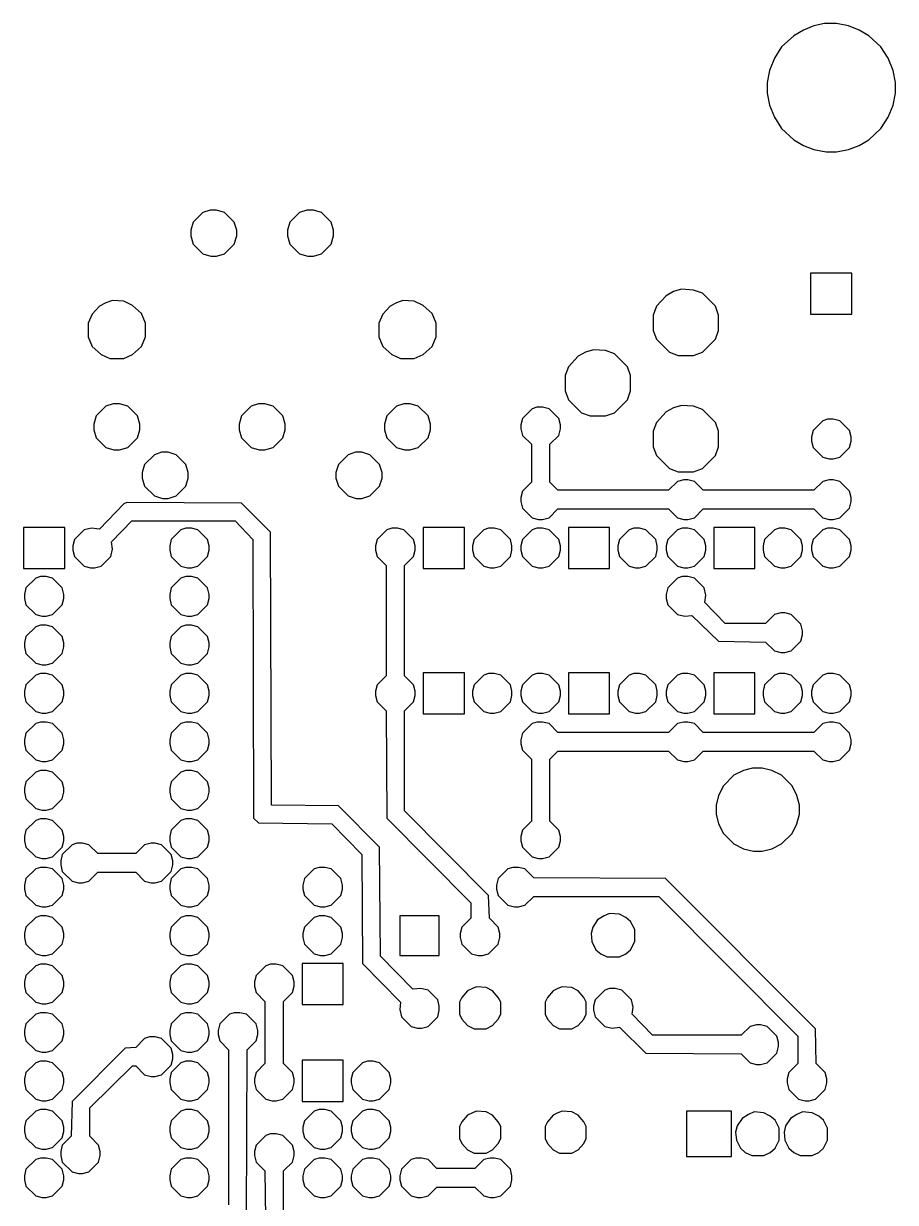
# Model space of a CAD drawing. Header units: millimetres. Extents: x 2 to 82, y 1 to 183.
# Drawn here: x 36.4 to 82.1, y 121.1 to 182.9 of the extents above; entities that cross this region are included whole.
import ezdxf

# ---------------------------------------------------------------- set-up
doc = ezdxf.new("R2010")
doc.units = ezdxf.units.MM
doc.layers.add('Default', color=70, linetype='Continuous')

msp = doc.modelspace()

# ---------------------------------------------------------------- linework, layer by layer
at = {"layer": 'Default'}
for points in [[(78.401333, 182.88), (78.401333, 182.88), (77.851, 182.753), (77.300667, 182.541333), (76.792667, 182.245), (76.157667, 181.652333), (75.776667, 181.059667), (75.522667, 180.424667), (75.395667, 179.789667), (75.395667, 179.239333), (75.522667, 178.604333), (75.776667, 177.969333), (76.157667, 177.376667), (76.792667, 176.784), (77.300667, 176.487667), (77.851, 176.276), (78.486, 176.149), (79.036333, 176.149), (79.671333, 176.276), (80.221667, 176.487667), (80.729667, 176.784), (81.364667, 177.376667), (81.745667, 177.969333), (81.999667, 178.604333), (82.126667, 179.239333), (82.126667, 179.789667), (81.999667, 180.424667), (81.745667, 181.059667), (81.364667, 181.652333), (80.729667, 182.245), (80.221667, 182.541333), (79.671333, 182.753), (79.036333, 182.88), (78.401333, 182.88)], [(46.185667, 173.101), (46.185667, 173.101), (45.804667, 172.974), (45.296667, 172.466), (45.169667, 172.042667), (45.169667, 171.746333), (45.296667, 171.323), (45.804667, 170.815), (46.228, 170.688), (46.524333, 170.688), (46.947667, 170.815), (47.455667, 171.323), (47.582667, 171.746333), (47.582667, 172.042667), (47.455667, 172.466), (46.947667, 172.974), (46.524333, 173.101), (46.185667, 173.101)], [(51.265667, 173.101), (51.265667, 173.101), (50.884667, 172.974), (50.376667, 172.466), (50.249667, 172.042667), (50.249667, 171.746333), (50.376667, 171.323), (50.884667, 170.815), (51.308, 170.688), (51.604333, 170.688), (52.027667, 170.815), (52.535667, 171.323), (52.662667, 171.746333), (52.662667, 172.042667), (52.535667, 172.466), (52.027667, 172.974), (51.604333, 173.101), (51.265667, 173.101)], [(77.681667, 169.799), (77.681667, 169.799), (77.681667, 167.64), (79.840667, 167.64), (79.840667, 169.799), (77.681667, 169.799)], [(70.908333, 168.952333), (70.908333, 168.952333), (70.485, 168.825333), (70.104, 168.613667), (69.596, 168.063333), (69.426667, 167.597667), (69.426667, 166.793333), (69.596, 166.327667), (70.273333, 165.650333), (70.739, 165.481), (71.543333, 165.481), (72.009, 165.650333), (72.686333, 166.327667), (72.855667, 166.793333), (72.855667, 167.597667), (72.686333, 168.063333), (72.009, 168.740667), (71.543333, 168.91), (70.908333, 168.952333)], [(41.063333, 168.359667), (41.063333, 168.359667), (40.724667, 168.232667), (40.386, 168.063333), (40.005, 167.64), (39.793333, 167.174333), (39.793333, 166.454667), (40.005, 165.946667), (40.470667, 165.523333), (40.936333, 165.311667), (41.656, 165.311667), (42.121667, 165.523333), (42.587333, 165.946667), (42.799, 166.454667), (42.799, 167.174333), (42.587333, 167.682333), (42.121667, 168.105667), (41.656, 168.317333), (41.063333, 168.359667)], [(56.303333, 168.359667), (56.303333, 168.359667), (55.964667, 168.232667), (55.626, 168.063333), (55.245, 167.64), (55.033333, 167.174333), (55.033333, 166.454667), (55.245, 165.946667), (55.710667, 165.523333), (56.176333, 165.311667), (56.896, 165.311667), (57.361667, 165.523333), (57.827333, 165.946667), (58.039, 166.454667), (58.039, 167.174333), (57.827333, 167.682333), (57.361667, 168.105667), (56.896, 168.317333), (56.303333, 168.359667)], [(66.294, 165.777333), (66.294, 165.777333), (65.870667, 165.650333), (65.489667, 165.438667), (64.981667, 164.888333), (64.812333, 164.422667), (64.812333, 163.618333), (64.981667, 163.152667), (65.659, 162.475333), (66.124667, 162.306), (66.929, 162.306), (67.394667, 162.475333), (68.072, 163.152667), (68.241333, 163.618333), (68.241333, 164.422667), (68.072, 164.888333), (67.394667, 165.565667), (66.929, 165.735), (66.294, 165.777333)], [(41.105667, 162.941), (41.105667, 162.941), (40.724667, 162.814), (40.216667, 162.306), (40.089667, 161.882667), (40.089667, 161.586333), (40.216667, 161.163), (40.724667, 160.655), (41.148, 160.528), (41.444333, 160.528), (41.867667, 160.655), (42.375667, 161.163), (42.502667, 161.586333), (42.502667, 161.882667), (42.375667, 162.306), (41.867667, 162.814), (41.444333, 162.941), (41.105667, 162.941)], [(48.725667, 162.941), (48.725667, 162.941), (48.344667, 162.814), (47.836667, 162.306), (47.709667, 161.882667), (47.709667, 161.586333), (47.836667, 161.163), (48.344667, 160.655), (48.768, 160.528), (49.064333, 160.528), (49.487667, 160.655), (49.995667, 161.163), (50.122667, 161.586333), (50.122667, 161.882667), (49.995667, 162.306), (49.487667, 162.814), (49.064333, 162.941), (48.725667, 162.941)], [(56.345667, 162.941), (56.345667, 162.941), (55.964667, 162.814), (55.456667, 162.306), (55.329667, 161.882667), (55.329667, 161.586333), (55.456667, 161.163), (55.964667, 160.655), (56.388, 160.528), (56.684333, 160.528), (57.107667, 160.655), (57.615667, 161.163), (57.742667, 161.586333), (57.742667, 161.882667), (57.615667, 162.306), (57.107667, 162.814), (56.684333, 162.941), (56.345667, 162.941)], [(63.330667, 162.771667), (63.330667, 162.771667), (63.076667, 162.687), (62.568667, 162.179), (62.484, 161.840333), (62.484, 161.628667), (62.568667, 161.29), (63.034333, 160.824333), (63.034333, 158.834667), (62.568667, 158.369), (62.484, 158.030333), (62.484, 157.818667), (62.568667, 157.48), (63.076667, 156.972), (63.415333, 156.887333), (63.627, 156.887333), (63.965667, 156.972), (64.431333, 157.437667), (70.231, 157.437667), (70.696667, 156.972), (71.035333, 156.887333), (71.247, 156.887333), (71.585667, 156.972), (72.051333, 157.437667), (77.851, 157.437667), (78.316667, 156.972), (78.655333, 156.887333), (78.867, 156.887333), (79.205667, 156.972), (79.713667, 157.48), (79.798333, 157.818667), (79.798333, 158.030333), (79.713667, 158.369), (79.205667, 158.877), (78.867, 158.961667), (78.655333, 158.961667), (78.316667, 158.877), (77.851, 158.411333), (72.051333, 158.411333), (71.585667, 158.877), (71.247, 158.961667), (71.035333, 158.961667), (70.696667, 158.877), (70.231, 158.411333), (64.431333, 158.411333), (64.008, 158.834667), (64.008, 160.824333), (64.473667, 161.29), (64.558333, 161.628667), (64.558333, 161.840333), (64.473667, 162.179), (63.965667, 162.687), (63.627, 162.771667), (63.330667, 162.771667)], [(70.908333, 162.856333), (70.908333, 162.856333), (70.485, 162.729333), (70.104, 162.517667), (69.596, 161.967333), (69.426667, 161.501667), (69.426667, 160.697333), (69.596, 160.231667), (70.273333, 159.554333), (70.739, 159.385), (71.543333, 159.385), (72.009, 159.554333), (72.686333, 160.231667), (72.855667, 160.697333), (72.855667, 161.501667), (72.686333, 161.967333), (72.009, 162.644667), (71.543333, 162.814), (70.908333, 162.856333)], [(78.570667, 162.136667), (78.570667, 162.136667), (78.316667, 162.052), (77.808667, 161.544), (77.724, 161.205333), (77.724, 160.993667), (77.808667, 160.655), (78.316667, 160.147), (78.655333, 160.062333), (78.867, 160.062333), (79.205667, 160.147), (79.713667, 160.655), (79.798333, 160.993667), (79.798333, 161.205333), (79.713667, 161.544), (79.205667, 162.052), (78.867, 162.136667), (78.570667, 162.136667)], [(43.645667, 160.401), (43.645667, 160.401), (43.264667, 160.274), (42.756667, 159.766), (42.629667, 159.342667), (42.629667, 159.046333), (42.756667, 158.623), (43.264667, 158.115), (43.688, 157.988), (43.984333, 157.988), (44.407667, 158.115), (44.915667, 158.623), (45.042667, 159.046333), (45.042667, 159.342667), (44.915667, 159.766), (44.407667, 160.274), (43.984333, 160.401), (43.645667, 160.401)], [(53.805667, 160.401), (53.805667, 160.401), (53.424667, 160.274), (52.916667, 159.766), (52.789667, 159.342667), (52.789667, 159.046333), (52.916667, 158.623), (53.424667, 158.115), (53.848, 157.988), (54.144333, 157.988), (54.567667, 158.115), (55.075667, 158.623), (55.202667, 159.046333), (55.202667, 159.342667), (55.075667, 159.766), (54.567667, 160.274), (54.144333, 160.401), (53.805667, 160.401)], [(41.825333, 157.776333), (41.825333, 157.776333), (41.656, 157.691667), (40.386, 156.379333), (39.962667, 156.421667), (39.581667, 156.337), (39.073667, 155.829), (38.989, 155.490333), (38.989, 155.278667), (39.073667, 154.94), (39.581667, 154.432), (39.920333, 154.347333), (40.132, 154.347333), (40.470667, 154.432), (40.978667, 154.94), (41.063333, 155.321), (41.021, 155.702), (42.079333, 156.802667), (47.498, 156.802667), (48.429333, 155.829), (48.471667, 141.224), (48.725667, 140.97), (52.578, 140.927667), (54.144333, 139.319), (54.186667, 133.604), (56.176333, 131.572), (56.134, 131.191), (56.218667, 130.81), (56.726667, 130.302), (57.065333, 130.217333), (57.277, 130.217333), (57.615667, 130.302), (58.123667, 130.81), (58.208333, 131.148667), (58.208333, 131.360333), (58.123667, 131.699), (57.615667, 132.207), (57.234667, 132.291667), (56.811333, 132.249333), (55.118, 133.985), (55.075667, 139.7), (52.916667, 141.859), (49.403, 141.901333), (49.360667, 156.21), (47.836667, 157.734), (41.825333, 157.776333)], [(36.406667, 156.464), (36.406667, 156.464), (36.406667, 154.305), (38.565667, 154.305), (38.565667, 156.464), (36.406667, 156.464)], [(44.915667, 156.421667), (44.915667, 156.421667), (44.661667, 156.337), (44.153667, 155.829), (44.069, 155.490333), (44.069, 155.278667), (44.153667, 154.94), (44.661667, 154.432), (45.000333, 154.347333), (45.212, 154.347333), (45.550667, 154.432), (46.058667, 154.94), (46.143333, 155.278667), (46.143333, 155.490333), (46.058667, 155.829), (45.550667, 156.337), (45.212, 156.421667), (44.915667, 156.421667)], [(55.710667, 156.421667), (55.710667, 156.421667), (55.456667, 156.337), (54.948667, 155.829), (54.864, 155.490333), (54.864, 155.278667), (54.948667, 154.94), (55.414333, 154.474333), (55.414333, 148.674667), (54.948667, 148.209), (54.864, 147.870333), (54.864, 147.658667), (54.948667, 147.32), (55.414333, 146.854333), (55.456667, 141.224), (59.859333, 136.779), (59.859333, 135.974667), (59.393667, 135.509), (59.309, 135.170333), (59.309, 134.958667), (59.393667, 134.62), (59.901667, 134.112), (60.240333, 134.027333), (60.452, 134.027333), (60.790667, 134.112), (61.298667, 134.62), (61.383333, 134.958667), (61.383333, 135.170333), (61.298667, 135.509), (60.833, 135.974667), (60.790667, 137.16), (56.388, 141.605), (56.388, 146.854333), (56.853667, 147.32), (56.938333, 147.658667), (56.938333, 147.870333), (56.853667, 148.209), (56.388, 148.674667), (56.388, 154.474333), (56.853667, 154.94), (56.938333, 155.278667), (56.938333, 155.490333), (56.853667, 155.829), (56.345667, 156.337), (56.007, 156.421667), (55.710667, 156.421667)], [(57.361667, 156.464), (57.361667, 156.464), (57.361667, 154.305), (59.520667, 154.305), (59.520667, 156.464), (57.361667, 156.464)], [(60.790667, 156.421667), (60.790667, 156.421667), (60.536667, 156.337), (60.028667, 155.829), (59.944, 155.490333), (59.944, 155.278667), (60.028667, 154.94), (60.536667, 154.432), (60.875333, 154.347333), (61.087, 154.347333), (61.425667, 154.432), (61.933667, 154.94), (62.018333, 155.278667), (62.018333, 155.490333), (61.933667, 155.829), (61.425667, 156.337), (61.087, 156.421667), (60.790667, 156.421667)], [(63.330667, 156.421667), (63.330667, 156.421667), (63.076667, 156.337), (62.568667, 155.829), (62.484, 155.490333), (62.484, 155.278667), (62.568667, 154.94), (63.076667, 154.432), (63.415333, 154.347333), (63.627, 154.347333), (63.965667, 154.432), (64.473667, 154.94), (64.558333, 155.278667), (64.558333, 155.490333), (64.473667, 155.829), (63.965667, 156.337), (63.627, 156.421667), (63.330667, 156.421667)], [(64.981667, 156.464), (64.981667, 156.464), (64.981667, 154.305), (67.140667, 154.305), (67.140667, 156.464), (64.981667, 156.464)], [(68.410667, 156.421667), (68.410667, 156.421667), (68.156667, 156.337), (67.648667, 155.829), (67.564, 155.490333), (67.564, 155.278667), (67.648667, 154.94), (68.156667, 154.432), (68.495333, 154.347333), (68.707, 154.347333), (69.045667, 154.432), (69.553667, 154.94), (69.638333, 155.278667), (69.638333, 155.490333), (69.553667, 155.829), (69.045667, 156.337), (68.707, 156.421667), (68.410667, 156.421667)], [(70.950667, 156.421667), (70.950667, 156.421667), (70.696667, 156.337), (70.188667, 155.829), (70.104, 155.490333), (70.104, 155.278667), (70.188667, 154.94), (70.696667, 154.432), (71.035333, 154.347333), (71.247, 154.347333), (71.585667, 154.432), (72.093667, 154.94), (72.178333, 155.278667), (72.178333, 155.490333), (72.093667, 155.829), (71.585667, 156.337), (71.247, 156.421667), (70.950667, 156.421667)], [(72.601667, 156.464), (72.601667, 156.464), (72.601667, 154.305), (74.760667, 154.305), (74.760667, 156.464), (72.601667, 156.464)], [(76.030667, 156.421667), (76.030667, 156.421667), (75.776667, 156.337), (75.268667, 155.829), (75.184, 155.490333), (75.184, 155.278667), (75.268667, 154.94), (75.776667, 154.432), (76.115333, 154.347333), (76.327, 154.347333), (76.665667, 154.432), (77.173667, 154.94), (77.258333, 155.278667), (77.258333, 155.490333), (77.173667, 155.829), (76.665667, 156.337), (76.327, 156.421667), (76.030667, 156.421667)], [(78.570667, 156.421667), (78.570667, 156.421667), (78.316667, 156.337), (77.808667, 155.829), (77.724, 155.490333), (77.724, 155.278667), (77.808667, 154.94), (78.316667, 154.432), (78.655333, 154.347333), (78.867, 154.347333), (79.205667, 154.432), (79.713667, 154.94), (79.798333, 155.278667), (79.798333, 155.490333), (79.713667, 155.829), (79.205667, 156.337), (78.867, 156.421667), (78.570667, 156.421667)], [(37.295667, 153.881667), (37.295667, 153.881667), (37.041667, 153.797), (36.533667, 153.289), (36.449, 152.950333), (36.449, 152.738667), (36.533667, 152.4), (37.041667, 151.892), (37.380333, 151.807333), (37.592, 151.807333), (37.930667, 151.892), (38.438667, 152.4), (38.523333, 152.738667), (38.523333, 152.950333), (38.438667, 153.289), (37.930667, 153.797), (37.592, 153.881667), (37.295667, 153.881667)], [(44.915667, 153.881667), (44.915667, 153.881667), (44.661667, 153.797), (44.153667, 153.289), (44.069, 152.950333), (44.069, 152.738667), (44.153667, 152.4), (44.661667, 151.892), (45.000333, 151.807333), (45.212, 151.807333), (45.550667, 151.892), (46.058667, 152.4), (46.143333, 152.738667), (46.143333, 152.950333), (46.058667, 153.289), (45.550667, 153.797), (45.212, 153.881667), (44.915667, 153.881667)], [(70.950667, 153.881667), (70.950667, 153.881667), (70.696667, 153.797), (70.188667, 153.289), (70.104, 152.950333), (70.104, 152.738667), (70.188667, 152.4), (70.696667, 151.892), (71.077667, 151.807333), (71.458667, 151.849667), (72.855667, 150.495), (75.311, 150.452667), (75.776667, 149.987), (76.115333, 149.902333), (76.327, 149.902333), (76.665667, 149.987), (77.173667, 150.495), (77.258333, 150.833667), (77.258333, 151.045333), (77.173667, 151.384), (76.665667, 151.892), (76.327, 151.976667), (76.115333, 151.976667), (75.776667, 151.892), (75.311, 151.426333), (73.194333, 151.426333), (72.136, 152.527), (72.178333, 152.908), (72.093667, 153.289), (71.585667, 153.797), (71.247, 153.881667), (70.950667, 153.881667)], [(37.295667, 151.341667), (37.295667, 151.341667), (37.041667, 151.257), (36.533667, 150.749), (36.449, 150.410333), (36.449, 150.198667), (36.533667, 149.86), (37.041667, 149.352), (37.380333, 149.267333), (37.592, 149.267333), (37.930667, 149.352), (38.438667, 149.86), (38.523333, 150.198667), (38.523333, 150.410333), (38.438667, 150.749), (37.930667, 151.257), (37.592, 151.341667), (37.295667, 151.341667)], [(44.915667, 151.341667), (44.915667, 151.341667), (44.661667, 151.257), (44.153667, 150.749), (44.069, 150.410333), (44.069, 150.198667), (44.153667, 149.86), (44.661667, 149.352), (45.000333, 149.267333), (45.212, 149.267333), (45.550667, 149.352), (46.058667, 149.86), (46.143333, 150.198667), (46.143333, 150.410333), (46.058667, 150.749), (45.550667, 151.257), (45.212, 151.341667), (44.915667, 151.341667)], [(37.295667, 148.801667), (37.295667, 148.801667), (37.041667, 148.717), (36.533667, 148.209), (36.449, 147.870333), (36.449, 147.658667), (36.533667, 147.32), (37.041667, 146.812), (37.380333, 146.727333), (37.592, 146.727333), (37.930667, 146.812), (38.438667, 147.32), (38.523333, 147.658667), (38.523333, 147.870333), (38.438667, 148.209), (37.930667, 148.717), (37.592, 148.801667), (37.295667, 148.801667)], [(44.915667, 148.801667), (44.915667, 148.801667), (44.661667, 148.717), (44.153667, 148.209), (44.069, 147.870333), (44.069, 147.658667), (44.153667, 147.32), (44.661667, 146.812), (45.000333, 146.727333), (45.212, 146.727333), (45.550667, 146.812), (46.058667, 147.32), (46.143333, 147.658667), (46.143333, 147.870333), (46.058667, 148.209), (45.550667, 148.717), (45.212, 148.801667), (44.915667, 148.801667)], [(57.361667, 148.844), (57.361667, 148.844), (57.361667, 146.685), (59.520667, 146.685), (59.520667, 148.844), (57.361667, 148.844)], [(60.790667, 148.801667), (60.790667, 148.801667), (60.536667, 148.717), (60.028667, 148.209), (59.944, 147.870333), (59.944, 147.658667), (60.028667, 147.32), (60.536667, 146.812), (60.875333, 146.727333), (61.087, 146.727333), (61.425667, 146.812), (61.933667, 147.32), (62.018333, 147.658667), (62.018333, 147.870333), (61.933667, 148.209), (61.425667, 148.717), (61.087, 148.801667), (60.790667, 148.801667)], [(63.330667, 148.801667), (63.330667, 148.801667), (63.076667, 148.717), (62.568667, 148.209), (62.484, 147.870333), (62.484, 147.658667), (62.568667, 147.32), (63.076667, 146.812), (63.415333, 146.727333), (63.627, 146.727333), (63.965667, 146.812), (64.473667, 147.32), (64.558333, 147.658667), (64.558333, 147.870333), (64.473667, 148.209), (63.965667, 148.717), (63.627, 148.801667), (63.330667, 148.801667)], [(64.981667, 148.844), (64.981667, 148.844), (64.981667, 146.685), (67.140667, 146.685), (67.140667, 148.844), (64.981667, 148.844)], [(68.410667, 148.801667), (68.410667, 148.801667), (68.156667, 148.717), (67.648667, 148.209), (67.564, 147.870333), (67.564, 147.658667), (67.648667, 147.32), (68.156667, 146.812), (68.495333, 146.727333), (68.707, 146.727333), (69.045667, 146.812), (69.553667, 147.32), (69.638333, 147.658667), (69.638333, 147.870333), (69.553667, 148.209), (69.045667, 148.717), (68.707, 148.801667), (68.410667, 148.801667)], [(70.950667, 148.801667), (70.950667, 148.801667), (70.696667, 148.717), (70.188667, 148.209), (70.104, 147.870333), (70.104, 147.658667), (70.188667, 147.32), (70.696667, 146.812), (71.035333, 146.727333), (71.247, 146.727333), (71.585667, 146.812), (72.093667, 147.32), (72.178333, 147.658667), (72.178333, 147.870333), (72.093667, 148.209), (71.585667, 148.717), (71.247, 148.801667), (70.950667, 148.801667)], [(72.601667, 148.844), (72.601667, 148.844), (72.601667, 146.685), (74.760667, 146.685), (74.760667, 148.844), (72.601667, 148.844)], [(76.030667, 148.801667), (76.030667, 148.801667), (75.776667, 148.717), (75.268667, 148.209), (75.184, 147.870333), (75.184, 147.658667), (75.268667, 147.32), (75.776667, 146.812), (76.115333, 146.727333), (76.327, 146.727333), (76.665667, 146.812), (77.173667, 147.32), (77.258333, 147.658667), (77.258333, 147.870333), (77.173667, 148.209), (76.665667, 148.717), (76.327, 148.801667), (76.030667, 148.801667)], [(78.570667, 148.801667), (78.570667, 148.801667), (78.316667, 148.717), (77.808667, 148.209), (77.724, 147.870333), (77.724, 147.658667), (77.808667, 147.32), (78.316667, 146.812), (78.655333, 146.727333), (78.867, 146.727333), (79.205667, 146.812), (79.713667, 147.32), (79.798333, 147.658667), (79.798333, 147.870333), (79.713667, 148.209), (79.205667, 148.717), (78.867, 148.801667), (78.570667, 148.801667)], [(37.295667, 146.261667), (37.295667, 146.261667), (37.041667, 146.177), (36.533667, 145.669), (36.449, 145.330333), (36.449, 145.118667), (36.533667, 144.78), (37.041667, 144.272), (37.380333, 144.187333), (37.592, 144.187333), (37.930667, 144.272), (38.438667, 144.78), (38.523333, 145.118667), (38.523333, 145.330333), (38.438667, 145.669), (37.930667, 146.177), (37.592, 146.261667), (37.295667, 146.261667)], [(44.915667, 146.261667), (44.915667, 146.261667), (44.661667, 146.177), (44.153667, 145.669), (44.069, 145.330333), (44.069, 145.118667), (44.153667, 144.78), (44.661667, 144.272), (45.000333, 144.187333), (45.212, 144.187333), (45.550667, 144.272), (46.058667, 144.78), (46.143333, 145.118667), (46.143333, 145.330333), (46.058667, 145.669), (45.550667, 146.177), (45.212, 146.261667), (44.915667, 146.261667)], [(63.330667, 146.261667), (63.330667, 146.261667), (63.076667, 146.177), (62.568667, 145.669), (62.484, 145.330333), (62.484, 145.118667), (62.568667, 144.78), (63.034333, 144.314333), (63.034333, 141.054667), (62.568667, 140.589), (62.484, 140.250333), (62.484, 140.038667), (62.568667, 139.7), (63.076667, 139.192), (63.415333, 139.107333), (63.627, 139.107333), (63.965667, 139.192), (64.473667, 139.7), (64.558333, 140.038667), (64.558333, 140.250333), (64.473667, 140.589), (64.008, 141.054667), (64.008, 144.314333), (64.431333, 144.737667), (70.231, 144.737667), (70.696667, 144.272), (71.035333, 144.187333), (71.247, 144.187333), (71.585667, 144.272), (72.051333, 144.737667), (77.851, 144.737667), (78.316667, 144.272), (78.655333, 144.187333), (78.867, 144.187333), (79.205667, 144.272), (79.713667, 144.78), (79.798333, 145.118667), (79.798333, 145.330333), (79.713667, 145.669), (79.205667, 146.177), (78.867, 146.261667), (78.655333, 146.261667), (78.316667, 146.177), (77.851, 145.711333), (72.051333, 145.711333), (71.585667, 146.177), (71.247, 146.261667), (71.035333, 146.261667), (70.696667, 146.177), (70.231, 145.711333), (64.431333, 145.711333), (63.965667, 146.177), (63.627, 146.261667), (63.330667, 146.261667)], [(37.295667, 143.721667), (37.295667, 143.721667), (37.041667, 143.637), (36.533667, 143.129), (36.449, 142.790333), (36.449, 142.578667), (36.533667, 142.24), (37.041667, 141.732), (37.380333, 141.647333), (37.592, 141.647333), (37.930667, 141.732), (38.438667, 142.24), (38.523333, 142.578667), (38.523333, 142.790333), (38.438667, 143.129), (37.930667, 143.637), (37.592, 143.721667), (37.295667, 143.721667)], [(44.915667, 143.721667), (44.915667, 143.721667), (44.661667, 143.637), (44.153667, 143.129), (44.069, 142.790333), (44.069, 142.578667), (44.153667, 142.24), (44.661667, 141.732), (45.000333, 141.647333), (45.212, 141.647333), (45.550667, 141.732), (46.058667, 142.24), (46.143333, 142.578667), (46.143333, 142.790333), (46.058667, 143.129), (45.550667, 143.637), (45.212, 143.721667), (44.915667, 143.721667)], [(74.633667, 143.848667), (74.633667, 143.848667), (74.168, 143.721667), (73.66, 143.467667), (73.109667, 142.917333), (72.855667, 142.409333), (72.728667, 141.901333), (72.728667, 141.435667), (72.855667, 140.927667), (73.109667, 140.419667), (73.66, 139.869333), (74.168, 139.615333), (74.676, 139.488333), (75.141667, 139.488333), (75.649667, 139.615333), (76.157667, 139.869333), (76.708, 140.419667), (76.962, 140.927667), (77.089, 141.435667), (77.089, 141.901333), (76.962, 142.409333), (76.708, 142.917333), (76.157667, 143.467667), (75.649667, 143.721667), (75.141667, 143.848667), (74.633667, 143.848667)], [(37.295667, 141.181667), (37.295667, 141.181667), (37.041667, 141.097), (36.533667, 140.589), (36.449, 140.250333), (36.449, 140.038667), (36.533667, 139.7), (37.041667, 139.192), (37.380333, 139.107333), (37.592, 139.107333), (37.930667, 139.192), (38.438667, 139.7), (38.523333, 140.038667), (38.523333, 140.250333), (38.438667, 140.589), (37.930667, 141.097), (37.592, 141.181667), (37.295667, 141.181667)], [(44.915667, 141.181667), (44.915667, 141.181667), (44.661667, 141.097), (44.153667, 140.589), (44.069, 140.250333), (44.069, 140.038667), (44.153667, 139.7), (44.661667, 139.192), (45.000333, 139.107333), (45.212, 139.107333), (45.550667, 139.192), (46.058667, 139.7), (46.143333, 140.038667), (46.143333, 140.250333), (46.058667, 140.589), (45.550667, 141.097), (45.212, 141.181667), (44.915667, 141.181667)], [(39.200667, 139.911667), (39.200667, 139.911667), (38.946667, 139.827), (38.438667, 139.319), (38.354, 138.980333), (38.354, 138.768667), (38.438667, 138.43), (38.946667, 137.922), (39.285333, 137.837333), (39.497, 137.837333), (39.835667, 137.922), (40.301333, 138.387667), (42.291, 138.387667), (42.756667, 137.922), (43.095333, 137.837333), (43.307, 137.837333), (43.645667, 137.922), (44.153667, 138.43), (44.238333, 138.768667), (44.238333, 138.980333), (44.153667, 139.319), (43.645667, 139.827), (43.307, 139.911667), (43.095333, 139.911667), (42.756667, 139.827), (42.291, 139.361333), (40.301333, 139.361333), (39.835667, 139.827), (39.497, 139.911667), (39.200667, 139.911667)], [(37.295667, 138.641667), (37.295667, 138.641667), (37.041667, 138.557), (36.533667, 138.049), (36.449, 137.710333), (36.449, 137.498667), (36.533667, 137.16), (37.041667, 136.652), (37.380333, 136.567333), (37.592, 136.567333), (37.930667, 136.652), (38.438667, 137.16), (38.523333, 137.498667), (38.523333, 137.710333), (38.438667, 138.049), (37.930667, 138.557), (37.592, 138.641667), (37.295667, 138.641667)], [(44.915667, 138.641667), (44.915667, 138.641667), (44.661667, 138.557), (44.153667, 138.049), (44.069, 137.710333), (44.069, 137.498667), (44.153667, 137.16), (44.661667, 136.652), (45.000333, 136.567333), (45.212, 136.567333), (45.550667, 136.652), (46.058667, 137.16), (46.143333, 137.498667), (46.143333, 137.710333), (46.058667, 138.049), (45.550667, 138.557), (45.212, 138.641667), (44.915667, 138.641667)], [(51.900667, 138.641667), (51.900667, 138.641667), (51.646667, 138.557), (51.138667, 138.049), (51.054, 137.710333), (51.054, 137.498667), (51.138667, 137.16), (51.646667, 136.652), (51.985333, 136.567333), (52.197, 136.567333), (52.535667, 136.652), (53.043667, 137.16), (53.128333, 137.498667), (53.128333, 137.710333), (53.043667, 138.049), (52.535667, 138.557), (52.197, 138.641667), (51.900667, 138.641667)], [(62.060667, 138.641667), (62.060667, 138.641667), (61.806667, 138.557), (61.298667, 138.049), (61.214, 137.710333), (61.214, 137.498667), (61.298667, 137.16), (61.806667, 136.652), (62.145333, 136.567333), (62.357, 136.567333), (62.695667, 136.652), (63.161333, 137.117667), (69.723, 137.117667), (77.004333, 129.794), (77.004333, 128.354667), (76.538667, 127.889), (76.454, 127.550333), (76.454, 127.338667), (76.538667, 127), (77.046667, 126.492), (77.385333, 126.407333), (77.597, 126.407333), (77.935667, 126.492), (78.443667, 127), (78.528333, 127.338667), (78.528333, 127.550333), (78.443667, 127.889), (77.978, 128.354667), (77.935667, 130.175), (70.061667, 138.049), (63.161333, 138.091333), (62.695667, 138.557), (62.357, 138.641667), (62.060667, 138.641667)], [(37.295667, 136.101667), (37.295667, 136.101667), (37.041667, 136.017), (36.533667, 135.509), (36.449, 135.170333), (36.449, 134.958667), (36.533667, 134.62), (37.041667, 134.112), (37.380333, 134.027333), (37.592, 134.027333), (37.930667, 134.112), (38.438667, 134.62), (38.523333, 134.958667), (38.523333, 135.170333), (38.438667, 135.509), (37.930667, 136.017), (37.592, 136.101667), (37.295667, 136.101667)], [(44.915667, 136.101667), (44.915667, 136.101667), (44.661667, 136.017), (44.153667, 135.509), (44.069, 135.170333), (44.069, 134.958667), (44.153667, 134.62), (44.661667, 134.112), (45.000333, 134.027333), (45.212, 134.027333), (45.550667, 134.112), (46.058667, 134.62), (46.143333, 134.958667), (46.143333, 135.170333), (46.058667, 135.509), (45.550667, 136.017), (45.212, 136.101667), (44.915667, 136.101667)], [(51.900667, 136.101667), (51.900667, 136.101667), (51.646667, 136.017), (51.138667, 135.509), (51.054, 135.170333), (51.054, 134.958667), (51.138667, 134.62), (51.646667, 134.112), (51.985333, 134.027333), (52.197, 134.027333), (52.535667, 134.112), (53.043667, 134.62), (53.128333, 134.958667), (53.128333, 135.170333), (53.043667, 135.509), (52.535667, 136.017), (52.197, 136.101667), (51.900667, 136.101667)], [(56.134, 136.101667), (56.134, 136.101667), (56.134, 134.027333), (58.208333, 134.027333), (58.208333, 136.101667), (56.134, 136.101667)], [(67.140667, 136.228667), (67.140667, 136.228667), (66.844333, 136.101667), (66.505667, 135.89), (66.251667, 135.509), (66.167, 135.170333), (66.209333, 134.747), (66.421, 134.323667), (66.675, 134.112), (67.013667, 133.942667), (67.648667, 133.942667), (67.987333, 134.112), (68.241333, 134.323667), (68.453, 134.747), (68.453, 135.382), (68.241333, 135.805333), (67.987333, 136.017), (67.648667, 136.186333), (67.140667, 136.228667)], [(37.295667, 133.561667), (37.295667, 133.561667), (37.041667, 133.477), (36.533667, 132.969), (36.449, 132.630333), (36.449, 132.418667), (36.533667, 132.08), (37.041667, 131.572), (37.380333, 131.487333), (37.592, 131.487333), (37.930667, 131.572), (38.438667, 132.08), (38.523333, 132.418667), (38.523333, 132.630333), (38.438667, 132.969), (37.930667, 133.477), (37.592, 133.561667), (37.295667, 133.561667)], [(44.915667, 133.561667), (44.915667, 133.561667), (44.661667, 133.477), (44.153667, 132.969), (44.069, 132.630333), (44.069, 132.418667), (44.153667, 132.08), (44.661667, 131.572), (45.000333, 131.487333), (45.212, 131.487333), (45.550667, 131.572), (46.058667, 132.08), (46.143333, 132.418667), (46.143333, 132.630333), (46.058667, 132.969), (45.550667, 133.477), (45.212, 133.561667), (44.915667, 133.561667)], [(49.360667, 133.561667), (49.360667, 133.561667), (49.106667, 133.477), (48.598667, 132.969), (48.514, 132.630333), (48.514, 132.418667), (48.598667, 132.08), (49.064333, 131.614333), (49.064333, 128.354667), (48.598667, 127.889), (48.514, 127.550333), (48.514, 127.338667), (48.598667, 127), (49.106667, 126.492), (49.445333, 126.407333), (49.657, 126.407333), (49.995667, 126.492), (50.503667, 127), (50.588333, 127.338667), (50.588333, 127.550333), (50.503667, 127.889), (50.038, 128.354667), (50.038, 131.614333), (50.503667, 132.08), (50.588333, 132.418667), (50.588333, 132.630333), (50.503667, 132.969), (49.995667, 133.477), (49.657, 133.561667), (49.360667, 133.561667)], [(51.011667, 133.604), (51.011667, 133.604), (51.011667, 131.445), (53.170667, 131.445), (53.170667, 133.604), (51.011667, 133.604)], [(60.155667, 132.376333), (60.155667, 132.376333), (59.944, 132.291667), (59.69, 132.164667), (59.393667, 131.826), (59.266667, 131.572), (59.266667, 130.937), (59.393667, 130.683), (59.69, 130.344333), (60.028667, 130.175), (60.663667, 130.175), (61.002333, 130.344333), (61.298667, 130.683), (61.425667, 130.937), (61.425667, 131.572), (61.298667, 131.826), (61.002333, 132.164667), (60.663667, 132.334), (60.155667, 132.376333)], [(64.643, 132.376333), (64.643, 132.376333), (64.431333, 132.291667), (64.177333, 132.164667), (63.881, 131.826), (63.754, 131.572), (63.754, 130.937), (63.881, 130.683), (64.177333, 130.344333), (64.516, 130.175), (65.151, 130.175), (65.489667, 130.344333), (65.786, 130.683), (65.913, 130.937), (65.913, 131.572), (65.786, 131.826), (65.489667, 132.164667), (65.151, 132.334), (64.643, 132.376333)], [(67.140667, 132.291667), (67.140667, 132.291667), (66.886667, 132.207), (66.378667, 131.699), (66.294, 131.360333), (66.294, 131.148667), (66.378667, 130.81), (66.886667, 130.302), (67.267667, 130.217333), (67.648667, 130.259667), (69.045667, 128.905), (74.041, 128.862667), (74.506667, 128.397), (74.845333, 128.312333), (75.057, 128.312333), (75.395667, 128.397), (75.903667, 128.905), (75.988333, 129.243667), (75.988333, 129.455333), (75.903667, 129.794), (75.395667, 130.302), (75.057, 130.386667), (74.845333, 130.386667), (74.506667, 130.302), (74.041, 129.836333), (69.384333, 129.836333), (68.326, 130.937), (68.368333, 131.318), (68.283667, 131.699), (67.775667, 132.207), (67.437, 132.291667), (67.140667, 132.291667)], [(37.295667, 131.021667), (37.295667, 131.021667), (37.041667, 130.937), (36.533667, 130.429), (36.449, 130.090333), (36.449, 129.878667), (36.533667, 129.54), (37.041667, 129.032), (37.380333, 128.947333), (37.592, 128.947333), (37.930667, 129.032), (38.438667, 129.54), (38.523333, 129.878667), (38.523333, 130.090333), (38.438667, 130.429), (37.930667, 130.937), (37.592, 131.021667), (37.295667, 131.021667)], [(44.915667, 131.021667), (44.915667, 131.021667), (44.661667, 130.937), (44.153667, 130.429), (44.069, 130.090333), (44.069, 129.878667), (44.153667, 129.54), (44.661667, 129.032), (45.000333, 128.947333), (45.212, 128.947333), (45.550667, 129.032), (46.058667, 129.54), (46.143333, 129.878667), (46.143333, 130.090333), (46.058667, 130.429), (45.550667, 130.937), (45.212, 131.021667), (44.915667, 131.021667)], [(47.455667, 131.021667), (47.455667, 131.021667), (47.201667, 130.937), (46.693667, 130.429), (46.609, 130.090333), (46.609, 129.878667), (46.693667, 129.54), (47.159333, 129.074333), (47.159333, 120.946333)], [(48.090667, 120.269), (48.133, 129.074333), (48.598667, 129.54), (48.683333, 129.878667), (48.683333, 130.090333), (48.598667, 130.429), (48.090667, 130.937), (47.752, 131.021667), (47.455667, 131.021667)], [(43.010667, 129.751667), (43.010667, 129.751667), (42.756667, 129.667), (42.291, 129.201333), (41.740667, 129.159), (38.946667, 126.365), (38.904333, 124.544667), (38.438667, 124.079), (38.354, 123.740333), (38.354, 123.528667), (38.438667, 123.19), (38.946667, 122.682), (39.285333, 122.597333), (39.497, 122.597333), (39.835667, 122.682), (40.343667, 123.19), (40.428333, 123.528667), (40.428333, 123.740333), (40.343667, 124.079), (39.878, 124.544667), (39.878, 126.026333), (42.121667, 128.227667), (42.291, 128.227667), (42.756667, 127.762), (43.095333, 127.677333), (43.307, 127.677333), (43.645667, 127.762), (44.153667, 128.27), (44.238333, 128.608667), (44.238333, 128.820333), (44.153667, 129.159), (43.645667, 129.667), (43.307, 129.751667), (43.010667, 129.751667)], [(37.295667, 128.481667), (37.295667, 128.481667), (37.041667, 128.397), (36.533667, 127.889), (36.449, 127.550333), (36.449, 127.338667), (36.533667, 127), (37.041667, 126.492), (37.380333, 126.407333), (37.592, 126.407333), (37.930667, 126.492), (38.438667, 127), (38.523333, 127.338667), (38.523333, 127.550333), (38.438667, 127.889), (37.930667, 128.397), (37.592, 128.481667), (37.295667, 128.481667)], [(44.915667, 128.481667), (44.915667, 128.481667), (44.661667, 128.397), (44.153667, 127.889), (44.069, 127.550333), (44.069, 127.338667), (44.153667, 127), (44.661667, 126.492), (45.000333, 126.407333), (45.212, 126.407333), (45.550667, 126.492), (46.058667, 127), (46.143333, 127.338667), (46.143333, 127.550333), (46.058667, 127.889), (45.550667, 128.397), (45.212, 128.481667), (44.915667, 128.481667)], [(51.011667, 128.524), (51.011667, 128.524), (51.011667, 126.365), (53.170667, 126.365), (53.170667, 128.524), (51.011667, 128.524)], [(54.440667, 128.481667), (54.440667, 128.481667), (54.186667, 128.397), (53.678667, 127.889), (53.594, 127.550333), (53.594, 127.338667), (53.678667, 127), (54.186667, 126.492), (54.525333, 126.407333), (54.737, 126.407333), (55.075667, 126.492), (55.583667, 127), (55.668333, 127.338667), (55.668333, 127.550333), (55.583667, 127.889), (55.075667, 128.397), (54.737, 128.481667), (54.440667, 128.481667)], [(37.295667, 125.941667), (37.295667, 125.941667), (37.041667, 125.857), (36.533667, 125.349), (36.449, 125.010333), (36.449, 124.798667), (36.533667, 124.46), (37.041667, 123.952), (37.380333, 123.867333), (37.592, 123.867333), (37.930667, 123.952), (38.438667, 124.46), (38.523333, 124.798667), (38.523333, 125.010333), (38.438667, 125.349), (37.930667, 125.857), (37.592, 125.941667), (37.295667, 125.941667)], [(44.915667, 125.941667), (44.915667, 125.941667), (44.661667, 125.857), (44.153667, 125.349), (44.069, 125.010333), (44.069, 124.798667), (44.153667, 124.46), (44.661667, 123.952), (45.000333, 123.867333), (45.212, 123.867333), (45.550667, 123.952), (46.058667, 124.46), (46.143333, 124.798667), (46.143333, 125.010333), (46.058667, 125.349), (45.550667, 125.857), (45.212, 125.941667), (44.915667, 125.941667)], [(51.900667, 125.941667), (51.900667, 125.941667), (51.646667, 125.857), (51.138667, 125.349), (51.054, 125.010333), (51.054, 124.798667), (51.138667, 124.46), (51.646667, 123.952), (51.985333, 123.867333), (52.197, 123.867333), (52.535667, 123.952), (53.043667, 124.46), (53.128333, 124.798667), (53.128333, 125.010333), (53.043667, 125.349), (52.535667, 125.857), (52.197, 125.941667), (51.900667, 125.941667)], [(54.440667, 125.941667), (54.440667, 125.941667), (54.186667, 125.857), (53.678667, 125.349), (53.594, 125.010333), (53.594, 124.798667), (53.678667, 124.46), (54.186667, 123.952), (54.525333, 123.867333), (54.737, 123.867333), (55.075667, 123.952), (55.583667, 124.46), (55.668333, 124.798667), (55.668333, 125.010333), (55.583667, 125.349), (55.075667, 125.857), (54.737, 125.941667), (54.440667, 125.941667)], [(60.155667, 125.857), (60.155667, 125.857), (59.944, 125.772333), (59.69, 125.645333), (59.393667, 125.306667), (59.266667, 125.052667), (59.266667, 124.417667), (59.393667, 124.163667), (59.69, 123.825), (60.028667, 123.655667), (60.663667, 123.655667), (61.002333, 123.825), (61.298667, 124.163667), (61.425667, 124.417667), (61.425667, 125.052667), (61.298667, 125.306667), (61.002333, 125.645333), (60.663667, 125.814667), (60.155667, 125.857)], [(64.643, 125.857), (64.643, 125.857), (64.431333, 125.772333), (64.177333, 125.645333), (63.881, 125.306667), (63.754, 125.052667), (63.754, 124.417667), (63.881, 124.163667), (64.177333, 123.825), (64.516, 123.655667), (65.151, 123.655667), (65.489667, 123.825), (65.786, 124.163667), (65.913, 124.417667), (65.913, 125.052667), (65.786, 125.306667), (65.489667, 125.645333), (65.151, 125.814667), (64.643, 125.857)], [(71.162333, 125.857), (71.162333, 125.857), (71.162333, 123.486333), (73.533, 123.486333), (73.533, 125.857), (71.162333, 125.857)], [(74.718333, 125.814667), (74.718333, 125.814667), (74.422, 125.687667), (74.083333, 125.476), (73.829333, 125.095), (73.744667, 124.756333), (73.787, 124.333), (73.998667, 123.909667), (74.252667, 123.698), (74.591333, 123.528667), (75.226333, 123.528667), (75.565, 123.698), (75.819, 123.909667), (76.030667, 124.333), (76.030667, 124.968), (75.819, 125.391333), (75.565, 125.603), (75.226333, 125.772333), (74.718333, 125.814667)], [(77.258333, 125.814667), (77.258333, 125.814667), (76.962, 125.687667), (76.623333, 125.476), (76.369333, 125.095), (76.284667, 124.756333), (76.327, 124.333), (76.538667, 123.909667), (76.792667, 123.698), (77.131333, 123.528667), (77.766333, 123.528667), (78.105, 123.698), (78.359, 123.909667), (78.570667, 124.333), (78.570667, 124.968), (78.359, 125.391333), (78.105, 125.603), (77.766333, 125.772333), (77.258333, 125.814667)], [(49.360667, 124.671667), (49.360667, 124.671667), (49.106667, 124.587), (48.598667, 124.079), (48.514, 123.740333), (48.514, 123.528667), (48.598667, 123.19), (49.064333, 122.724333), (49.106667, 118.999)], [(50.038, 119.38), (50.038, 122.724333), (50.503667, 123.19), (50.588333, 123.528667), (50.588333, 123.740333), (50.503667, 124.079), (49.995667, 124.587), (49.657, 124.671667), (49.360667, 124.671667)], [(37.295667, 123.401667), (37.295667, 123.401667), (37.041667, 123.317), (36.533667, 122.809), (36.449, 122.470333), (36.449, 122.258667), (36.533667, 121.92), (37.041667, 121.412), (37.380333, 121.327333), (37.592, 121.327333), (37.930667, 121.412), (38.438667, 121.92), (38.523333, 122.258667), (38.523333, 122.470333), (38.438667, 122.809), (37.930667, 123.317), (37.592, 123.401667), (37.295667, 123.401667)], [(44.915667, 123.401667), (44.915667, 123.401667), (44.661667, 123.317), (44.153667, 122.809), (44.069, 122.470333), (44.069, 122.258667), (44.153667, 121.92), (44.661667, 121.412), (45.000333, 121.327333), (45.212, 121.327333), (45.550667, 121.412), (46.058667, 121.92), (46.143333, 122.258667), (46.143333, 122.470333), (46.058667, 122.809), (45.550667, 123.317), (45.212, 123.401667), (44.915667, 123.401667)], [(51.900667, 123.401667), (51.900667, 123.401667), (51.646667, 123.317), (51.138667, 122.809), (51.054, 122.470333), (51.054, 122.258667), (51.138667, 121.92), (51.646667, 121.412), (51.985333, 121.327333), (52.197, 121.327333), (52.535667, 121.412), (53.043667, 121.92), (53.128333, 122.258667), (53.128333, 122.470333), (53.043667, 122.809), (52.535667, 123.317), (52.197, 123.401667), (51.900667, 123.401667)], [(54.440667, 123.401667), (54.440667, 123.401667), (54.186667, 123.317), (53.678667, 122.809), (53.594, 122.470333), (53.594, 122.258667), (53.678667, 121.92), (54.186667, 121.412), (54.525333, 121.327333), (54.737, 121.327333), (55.075667, 121.412), (55.583667, 121.92), (55.668333, 122.258667), (55.668333, 122.470333), (55.583667, 122.809), (55.075667, 123.317), (54.737, 123.401667), (54.440667, 123.401667)], [(56.980667, 123.401667), (56.980667, 123.401667), (56.726667, 123.317), (56.218667, 122.809), (56.134, 122.470333), (56.134, 122.258667), (56.218667, 121.92), (56.726667, 121.412), (57.065333, 121.327333), (57.277, 121.327333), (57.615667, 121.412), (58.081333, 121.877667), (60.071, 121.877667), (60.536667, 121.412), (60.875333, 121.327333), (61.087, 121.327333), (61.425667, 121.412), (61.933667, 121.92), (62.018333, 122.258667), (62.018333, 122.470333), (61.933667, 122.809), (61.425667, 123.317), (61.087, 123.401667), (60.875333, 123.401667), (60.536667, 123.317), (60.071, 122.851333), (58.081333, 122.851333), (57.615667, 123.317), (57.277, 123.401667), (56.980667, 123.401667)]]:
    msp.add_lwpolyline(points, dxfattribs=at)

doc.saveas('drawing.dxf')
